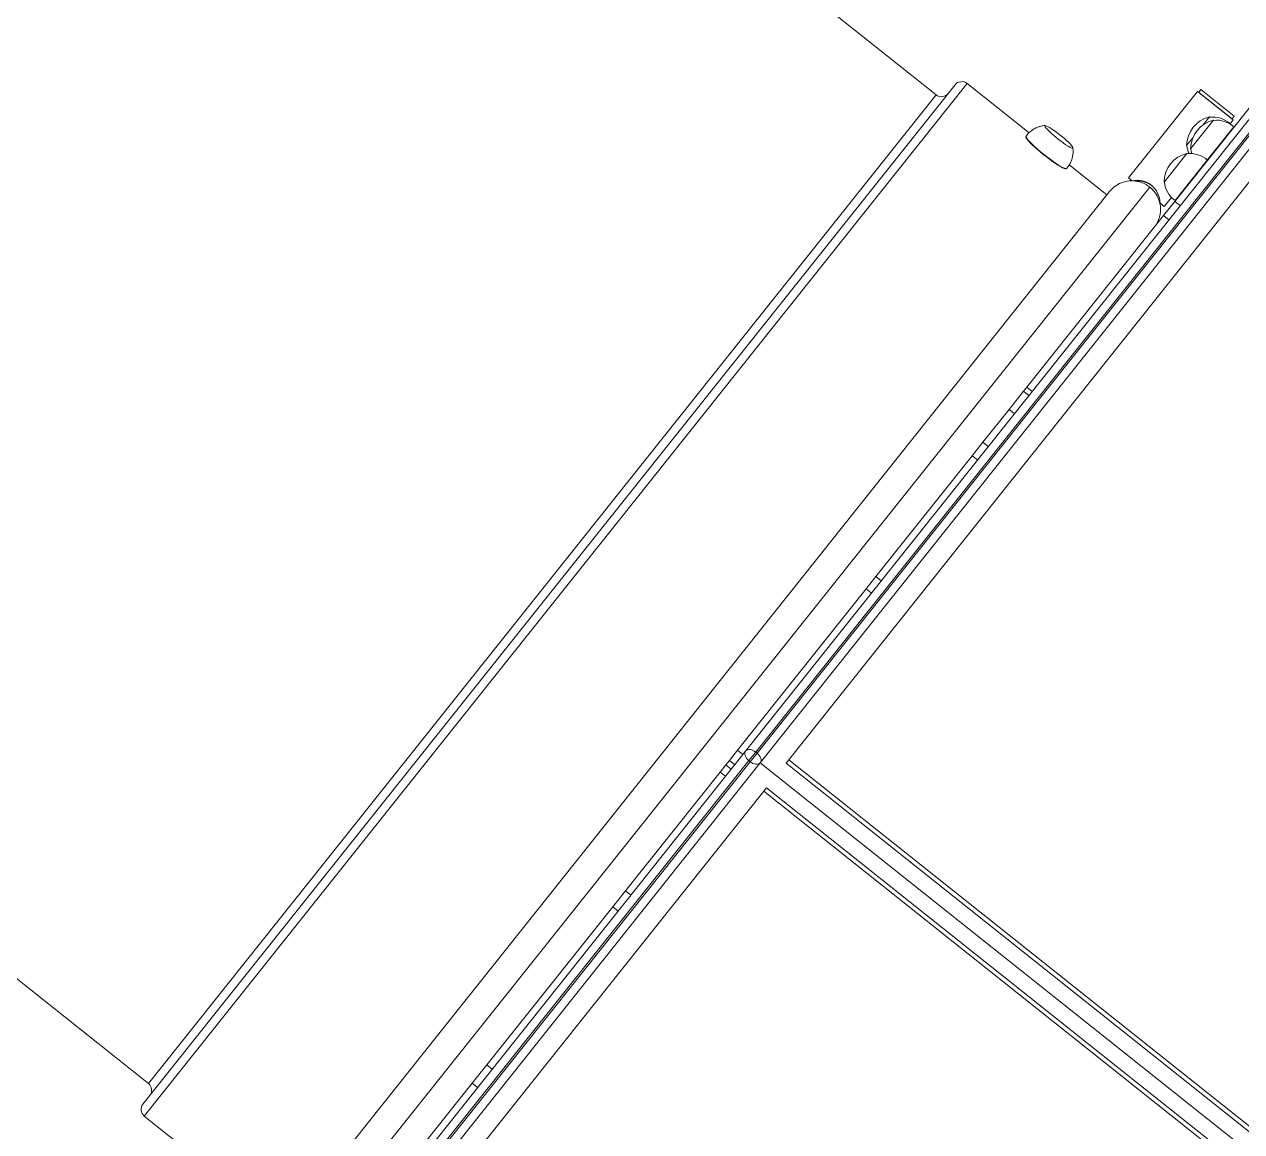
# Model space of a CAD drawing. Header units: millimetres. Extents: x -229914 to 856942, y -268655 to 87212.
# Drawn here: x -135724 to -135010, y 22996 to 23646 of the extents above; entities that cross this region are included whole.
import ezdxf

# ---------------------------------------------------------------- set-up
doc = ezdxf.new("R2010")
doc.units = ezdxf.units.MM

# ---------------------------------------------------------------- blocks, each defined once
blk = doc.blocks.new('Т912NEW')
at = {"color": 7, "linetype": 'Continuous', "lineweight": 15}
for p, q in [((2004.75, 3538.5), (2004.75, 3034.38)), ((2005.75, 3034.38), (2005.75, 3538.5)), ((1999.75, 3031.17), (1999.75, 3535.28)), ((2010.75, 3535.14), (2010.75, 3031.17)), ((2022.75, 3534.46), (2022.75, 3042.93)), ((1995.75, 3440.48), (1995.75, 3522.65)), ((1966.85, 3501.31), (1966.85, 3499.3)), ((1966.85, 3501.31), (1991.85, 3501.31)), ((1991.85, 3499.3), (1991.85, 3501.31)), ((1965.95, 3499.3), (1965.95, 3434.3)), ((1992.75, 3499.3), (1965.95, 3499.3)), ((1966.85, 3499.3), (1991.85, 3499.3)), ((1992.55, 3496.35), (1992.55, 3496.21)), ((1992.75, 3496.34), (1992.55, 3496.34)), ((1992.75, 3496.34), (1992.75, 3499.3)), ((1992.75, 3496.34), (1992.75, 3496.24)), ((1995.55, 3496.35), (1995.55, 3471.35)), ((1995.75, 3496.34), (1995.55, 3496.34)), ((1980.99, 3491.91), (1980.75, 3491.92)), ((1980.75, 3491.92), (1980.75, 3486.03)), ((1983.99, 3491.91), (1983.75, 3491.92)), ((1983.75, 3491.92), (1983.75, 3470.42)), ((1980.75, 3476.3), (1980.75, 3470.42)), ((1980.75, 3470.42), (1980.99, 3470.42)), ((1983.75, 3470.42), (1983.99, 3470.42)), ((1983.99, 3466.91), (1983.75, 3466.92)), ((1983.75, 3466.92), (1983.75, 3445.42)), ((1995.55, 3471.35), (1995.55, 3440.98)), ((1995.75, 3471.34), (1995.55, 3471.34)), ((1983.75, 3445.42), (1983.99, 3445.42)), ((1978.3, 3439.23), (1979.6, 3439.29)), ((1992.75, 3434.3), (1992.75, 3441.09)), ((1995.55, 3441), (1995.75, 3441)), ((1999.75, 3440.48), (1995.75, 3440.48)), ((1995.75, 3429.82), (1995.75, 3440.48)), ((1968.72, 3434.3), (1965.95, 3434.3)), ((1992.75, 3434.3), (1989.59, 3434.3)), ((1989.86, 3434.3), (1990.25, 3434.3)), ((1999.75, 3429.82), (1995.75, 3429.82)), ((1995.75, 3300.98), (1995.75, 3429.82)), ((1903.8, 3418.67), (1857.25, 3418.67)), ((1962.25, 3418.67), (1933.91, 3418.67)), ((1962.25, 3421.17), (1962.25, 2663.22)), ((1852.25, 3413.67), (1852.25, 2648.67)), ((1847.25, 3402.17), (602.65, 3402.17)), ((1999.75, 3300.98), (1995.75, 3300.98)), ((1995.75, 3298.02), (1995.75, 3300.98)), ((1999.75, 3298.02), (1995.75, 3298.02)), ((1995.75, 3298.02), (1995.75, 3284.33)), ((1999.75, 3284.33), (1995.75, 3284.33)), ((1995.75, 3259.7), (1995.75, 3284.33)), ((1999.75, 3259.7), (1995.75, 3259.7)), ((1995.75, 3259.7), (1995.75, 3249.59)), ((1999.75, 3249.59), (1995.75, 3249.59)), ((1995.75, 3159), (1995.75, 3249.59)), ((1999.75, 3159), (1995.75, 3159)), ((1995.75, 3149.71), (1995.75, 3159)), ((1999.75, 3149.71), (1995.75, 3149.71)), ((1995.75, 3028.57), (1995.75, 3149.71)), ((2022.75, 3042.93), (2998.75, 3042.93)), ((2022.75, 3040.36), (2022.75, 3042.93)), ((2022.75, 3040.36), (2998.75, 3040.36)), ((1999.75, 2526.38), (1999.75, 3031.17)), ((2004.75, 3034.38), (2004.75, 3027.95)), ((2004.75, 3034.38), (2005.75, 3034.38)), ((2005.75, 3027.95), (2005.75, 3034.38)), ((3010.75, 3031.17), (2010.75, 3031.17)), ((2010.75, 3031.17), (2010.75, 2537.65)), ((1999.75, 3028.57), (1995.75, 3028.57)), ((1995.75, 3028.57), (1995.75, 3020.89)), ((2004.75, 3027.95), (2005.75, 3027.95)), ((2004.75, 3027.95), (2004.75, 2523.16)), ((2005.75, 2523.16), (2005.75, 3027.95)), ((2998.75, 3021.97), (2022.75, 3021.97)), ((2022.75, 3021.97), (2022.75, 3019.4)), ((1999.75, 3020.89), (1995.75, 3020.89)), ((1995.75, 3017.59), (1995.75, 3020.89)), ((1999.75, 3017.59), (1995.75, 3017.59)), ((1995.75, 3017.59), (1995.75, 3012.24)), ((2998.75, 3019.4), (2022.75, 3019.4)), ((2022.75, 3019.4), (2022.75, 2531.15)), ((1995.75, 2922.95), (1995.75, 3012.24)), ((1999.75, 3012.24), (1995.75, 3012.24)), ((1999.75, 2922.95), (1995.75, 2922.95)), ((1995.75, 2922.95), (1995.75, 2911)), ((1999.75, 2911), (1995.75, 2911)), ((1995.75, 2792.51), (1995.75, 2911)), ((1999.75, 2792.51), (1995.75, 2792.51)), ((1995.75, 2792.51), (1995.75, 2778.75)), ((1999.75, 2778.75), (1995.75, 2778.75)), ((1995.75, 2657.45), (1995.75, 2778.75)), ((602.65, 2660.17), (1847.25, 2660.17)), ((1857.25, 2643.67), (1962.25, 2643.67))]:
    blk.add_line(p, q, dxfattribs=at)
at = {"color": 8, "linetype": 'Continuous', "lineweight": 15}
for p, q in [((1979, 3437.92), (1979, 2647.41)), ((1857.25, 3418.67), (1857.25, 2643.67)), ((1847.25, 3402.17), (1847.25, 2660.17))]:
    blk.add_line(p, q, dxfattribs=at)
at = {"color": 7, "linetype": 'Continuous', "lineweight": 15, "flags": 128}
for points in [[(1983.99, 3470.42), (1984.94, 3469.54), (1986.09, 3468.67)], [(1921.6, 3426.5), (1919.7, 3426.46), (1917.76, 3426.46), (1915.86, 3426.5), (1914.06, 3426.59), (1912.42, 3426.72), (1911.01, 3426.88), (1909.86, 3427.07), (1909.01, 3427.28), (1908.5, 3427.5), (1908.35, 3427.74), (1908.55, 3427.97), (1909.1, 3428.2), (1909.99, 3428.41), (1911.17, 3428.59), (1912.62, 3428.75), (1914.28, 3428.87), (1916.09, 3428.95), (1918, 3428.99), (1919.94, 3428.99), (1921.84, 3428.94), (1923.64, 3428.86), (1925.27, 3428.73), (1926.69, 3428.57), (1927.84, 3428.38), (1928.68, 3428.17), (1929.19, 3427.94), (1929.35, 3427.71), (1929.15, 3427.47), (1928.59, 3427.25), (1927.71, 3427.04), (1926.52, 3426.86), (1925.08, 3426.7), (1923.42, 3426.58), (1921.6, 3426.5)], [(1922.83, 3414.23), (1920.55, 3414.18), (1918.23, 3414.17), (1915.92, 3414.2), (1913.68, 3414.28), (1911.56, 3414.4), (1909.61, 3414.55), (1907.88, 3414.74), (1906.4, 3414.96), (1905.22, 3415.2), (1904.36, 3415.46), (1903.83, 3415.73), (1903.66, 3416)], [(1922.83, 3414.04), (1920.55, 3413.98), (1918.23, 3413.97), (1915.92, 3414.01), (1913.68, 3414.08), (1911.57, 3414.2), (1909.62, 3414.35), (1907.89, 3414.54), (1906.42, 3414.76), (1905.24, 3415), (1904.37, 3415.26), (1903.85, 3415.54), (1903.68, 3415.81)], [(1934.03, 3416), (1933.99, 3415.86), (1933.62, 3415.59), (1932.92, 3415.32), (1931.88, 3415.07), (1930.54, 3414.84), (1928.92, 3414.63), (1927.07, 3414.46), (1925.02, 3414.33), (1922.83, 3414.23)], [(1934.02, 3415.81), (1933.97, 3415.67), (1933.61, 3415.39), (1932.9, 3415.12), (1931.87, 3414.87), (1930.53, 3414.64), (1928.91, 3414.44), (1927.06, 3414.27), (1925.02, 3414.13), (1922.83, 3414.04)], [(2004.75, 3034.38), (2003.77, 3034.32), (2002.83, 3034.14), (2001.97, 3033.84), (2001.21, 3033.44), (2000.59, 3032.95), (2000.13, 3032.4), (1999.84, 3031.79), (1999.75, 3031.17)], [(2004.75, 3027.95), (2003.77, 3028.01), (2002.83, 3028.2), (2001.97, 3028.49), (2001.21, 3028.89), (2000.59, 3029.38), (2000.13, 3029.94), (1999.84, 3030.54), (1999.75, 3031.17)], [(2010.75, 3031.17), (2010.65, 3031.79), (2010.37, 3032.4), (2009.91, 3032.95), (2009.28, 3033.44), (2008.53, 3033.84), (2007.66, 3034.14), (2006.72, 3034.32), (2005.75, 3034.38)], [(2010.75, 3031.17), (2010.65, 3030.54), (2010.37, 3029.94), (2009.91, 3029.38), (2009.28, 3028.89), (2008.53, 3028.49), (2007.66, 3028.2), (2006.72, 3028.01), (2005.75, 3027.95)]]:
    blk.add_lwpolyline(points, dxfattribs=at)
at = {"color": 7, "linetype": 'Continuous', "lineweight": 15}
for centre, radius, start, end in [((1991.75, 3481.16), 15.21, 86.9847, 135.04421), ((1994.75, 3481.16), 15.21, 86.9847, 135.04421), ((1994.56, 3481.17), 17.5, 142.09996, 217.90004), ((1997.56, 3481.17), 17.5, 142.09996, 217.90004), ((1997.56, 3456.17), 17.5, 142.09996, 217.90004), ((1991.75, 3481.17), 15.21, 224.95579, 242.73046), ((1994.75, 3456.16), 15.21, 86.9847, 135.04421), ((1994.75, 3456.17), 15.21, 224.95579, 273.0153), ((1979, 3421.17), 16.75, 90, 126.13058), ((1979, 3421.17), 16.75, 0, 90), ((1979, 3421.17), 16.75, 128.33004, 180), ((1857.25, 3413.67), 5, 90, 180), ((1847.25, 3407.17), 5, 270, 0), ((1847.25, 2655.17), 5, 0, 90), ((1857.25, 2648.67), 5, 180, 270)]:
    blk.add_arc(centre, radius, start, end, dxfattribs=at)
for major_axis, start_param, end_param in [((-9.58, 9.58), 4.616155, 6.4027), ((9.58, 9.58), 0.773758, 1.566832)]:
    blk.add_ellipse((1979.35, 3425.91), major_axis=major_axis, ratio=0.976986, start_param=start_param, end_param=end_param, dxfattribs=at)
for points, knots in [([(1979.09, 3439.29), (1979.02, 3439.3), (1977.96, 3439.35), (1975.94, 3439.01), (1973.65, 3438.2), (1971.92, 3437.22), (1970.63, 3436.25), (1969.68, 3435.35), (1969.31, 3434.88), (1969.18, 3434.71)], [0, 0, 0, 0, 0.016944, 0.227656, 0.438551, 0.587397, 0.740514, 0.904737, 1, 1, 1, 1]), ([(1969.67, 3435.04), (1969.69, 3435.07), (1969.97, 3435.37), (1970.76, 3436.09), (1972.03, 3437.04), (1973.86, 3438.1), (1975.87, 3438.88), (1977.42, 3439.11), (1977.88, 3439.18)], [0, 0, 0, 0, 0.019619, 0.20713, 0.393449, 0.579617, 0.875363, 1, 1, 1, 1]), ([(1908.53, 3427.95), (1908.13, 3427.57), (1907.25, 3426.72), (1906.11, 3425.18), (1905.1, 3423.41), (1904.33, 3421.5), (1903.82, 3419.42), (1903.6, 3417.56), (1903.68, 3416.4), (1903.7, 3416)], [0, 0, 0, 0, 0.125145, 0.275555, 0.428268, 0.582498, 0.737582, 0.910348, 1, 1, 1, 1]), ([(1934.02, 3416), (1934.03, 3416.66), (1934.07, 3418.03), (1933.74, 3420.08), (1933.16, 3422.07), (1932.35, 3423.89), (1931.34, 3425.53), (1930.29, 3426.89), (1929.51, 3427.62), (1929.18, 3427.94)], [0, 0, 0, 0, 0.148444, 0.309642, 0.464712, 0.614182, 0.75833, 0.897199, 1, 1, 1, 1])]:
    blk.add_open_spline(points, degree=3, knots=knots, dxfattribs=at)

msp = doc.modelspace()

# ---------------------------------------------------------------- block references
at = {"rotation": 321.4676820499667}
msp.add_blockref('Т912NEW', (-138753.82306, 22094.20638), dxfattribs=at)

doc.saveas('drawing.dxf')
